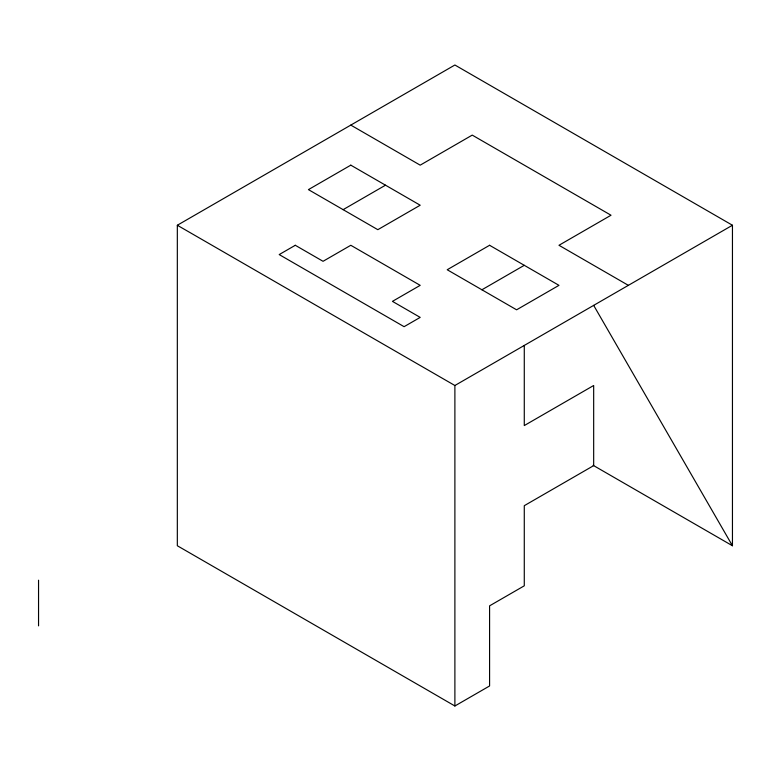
<?xml version="1.0" encoding="UTF-8"?>
<svg xmlns="http://www.w3.org/2000/svg" width="771" height="771" viewBox="0 0 771 771"><rect width="100%" height="100%" fill="white"/><g stroke="black" fill="none" stroke-linecap="round" stroke-linejoin="round"><path stroke-width="1.16" d="M524.28 345.437L524.28 425.563L593.67 385.5L593.67 465.626L524.28 505.689L524.28 585.815L489.585 605.842L489.585 685.968L454.89 705.995L177.33 545.752L177.33 225.248L454.89 65.005L732.45 225.248L732.45 545.752L593.15 465.327M343.124 209.654L385.5 185.185M481.904 289.78L524.28 265.311M177.33 225.248L454.89 385.5L732.45 225.248M350.805 125.095L420.195 165.158L472.238 135.108L611.018 215.234L558.975 245.284L628.365 285.347M593.67 305.374L732.45 545.752M454.89 385.5L454.89 705.995M38.55 580.197L38.55 625.869M350.805 165.158L308.429 189.618L377.819 229.681L420.195 205.221L350.805 165.158M295.293 245.284L279.198 254.575L404.1 326.682L420.195 317.392L392.439 301.365L420.195 285.347L350.805 245.284L323.049 261.302L295.293 245.284M489.585 245.284L447.209 269.744L516.599 309.807L558.975 285.347L489.585 245.284"/></g></svg>
